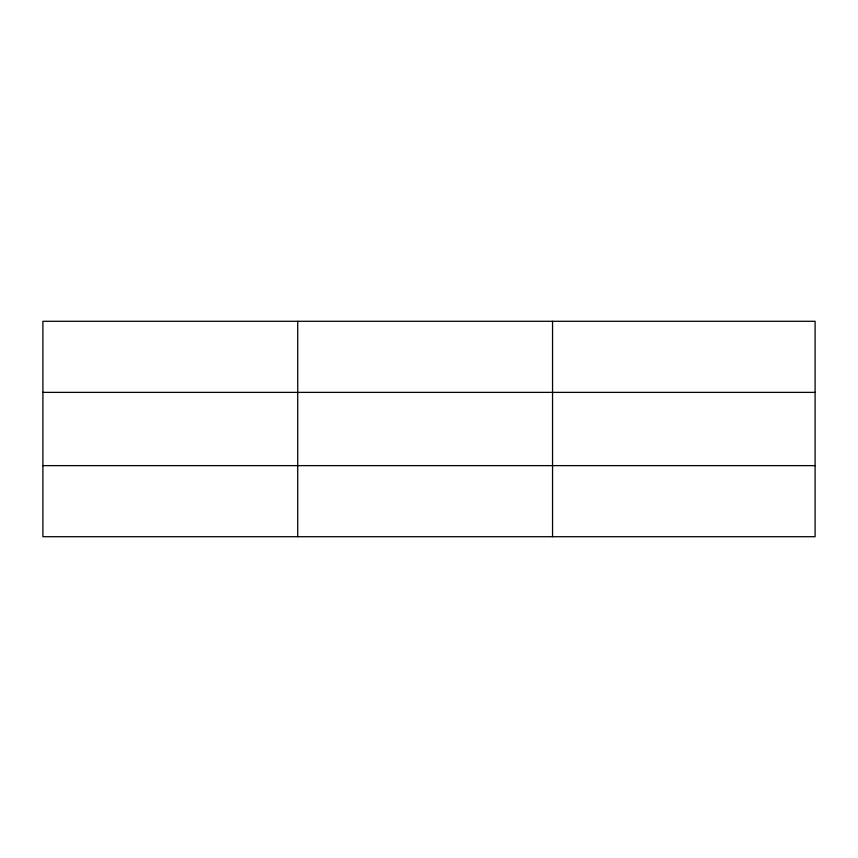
<?xml version="1.0" encoding="UTF-8"?>
<svg xmlns="http://www.w3.org/2000/svg" width="858" height="858" viewBox="0 0 858 858"><rect width="100%" height="100%" fill="white"/><g stroke="black" fill="none" stroke-linecap="round" stroke-linejoin="round"><path stroke-width="1.29" d="M297.726 321.289L297.726 536.711M552.552 321.289L552.552 536.711M815.1 392.374L815.1 321.289L42.9 321.289L42.9 536.711L815.1 536.711L815.1 392.374L42.9 392.374M42.9 465.626L815.1 465.626"/></g></svg>
